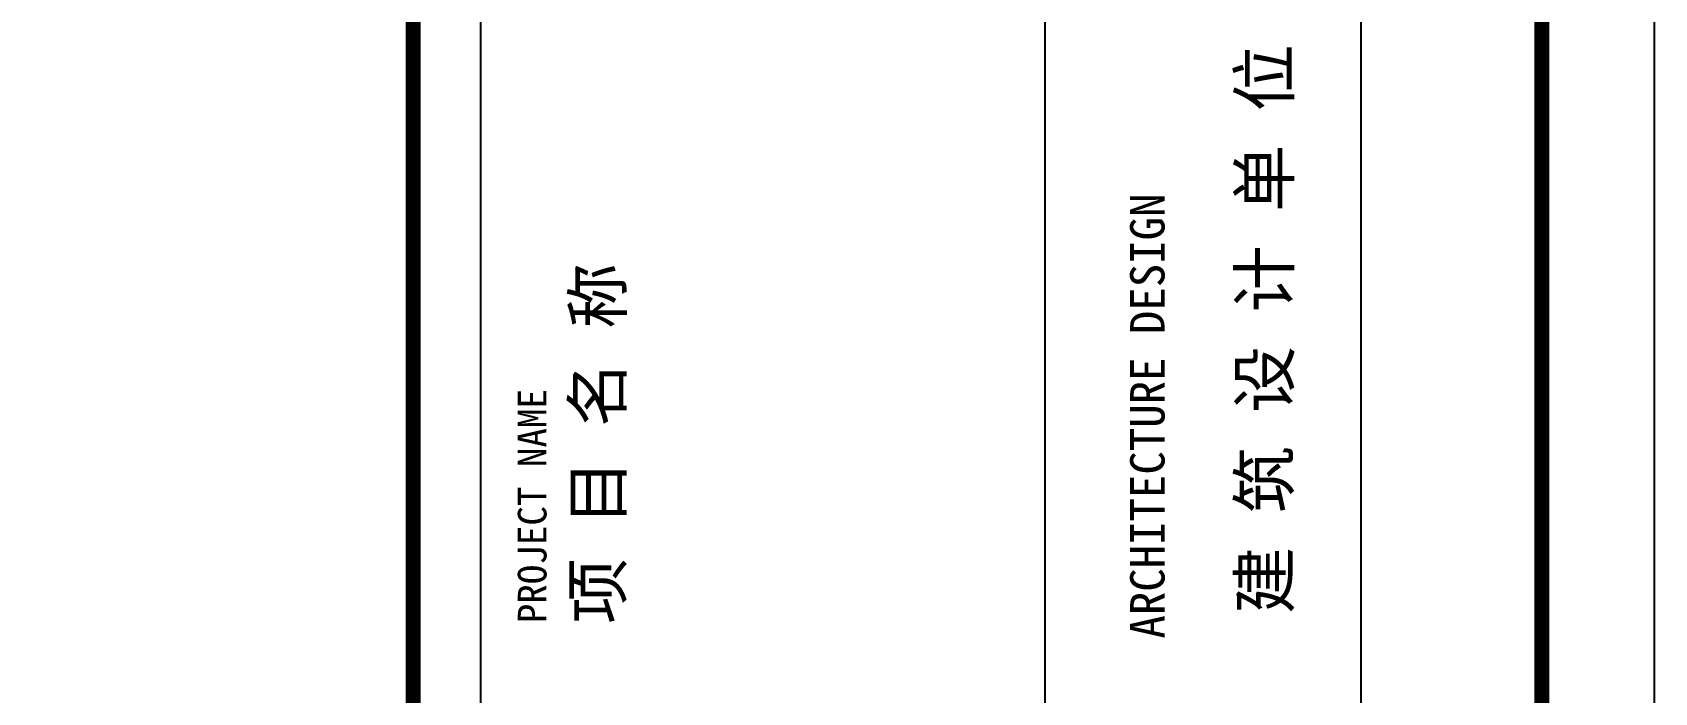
# Model space of a CAD drawing. Header units: millimetres. Extents: x 34817 to 170845, y 26625 to 47482.
# Drawn here: x 166202 to 169617, y 36156 to 37545 of the extents above; entities that cross this region are included whole.
import ezdxf
from ezdxf.enums import TextEntityAlignment as Align

# ---------------------------------------------------------------- set-up
doc = ezdxf.new("R2010")
doc.units = ezdxf.units.MM
doc.layers.get('0').update_dxf_attribs({"color": 142})
doc.layers.add('A-LIBRARY-图框', color=13, linetype='Continuous')
doc.styles.add('黑体', font='simhei_0.ttf')

# ---------------------------------------------------------------- blocks, each defined once
blk = doc.blocks.new('A$A20FB58630')
for p, q in [((557.47, 6.98), (557.47, 413.02)), ((592.38, 87.78), (592.38, 351.91)), ((611.93, 142.44), (611.93, 351.91))]:
    blk.add_line(p, q)
at = {"const_width": 0.938}
blk.add_lwpolyline([(43.07, 6.98), (623.11, 6.98), (623.11, 413.02), (43.07, 413.02)], close=True, dxfattribs=at)
blk.add_lwpolyline([(553.28, 6.98), (553.28, 413.02)], dxfattribs=at)
at = {"layer": 'A-LIBRARY-图框', "color": 1}
blk.add_line((630.09, -36.09), (630.09, 456.09), dxfattribs=at)
at = {"lineweight": 9, "style": '黑体'}
blk.add_text('建 筑 设 计 单 位', height=3.0405, rotation=90, dxfattribs=at).set_placement((607.47, 173.46))
at = {"style": '黑体'}
for s, height, p in [('ARCHITECTURE DESIGN', 2.1284, (599.77, 171.94)), ('项 目 名 称', 2.974, (566.18, 172.86, -202.7)), ('PROJECT NAME', 1.7736, (561.53, 172.89, -202.7))]:
    blk.add_text(s, height=height, rotation=90, dxfattribs=at).set_placement(p)
for tag, height, p in [('XXX', 3.5, (589.83, 374.91)), ('材料清单', 2.5, (592.38, 64.41)), ('2019.05', 2.5, (611.83, 35.91)), ('1:60', 2.5, (579.33, 35.91)), ('PL-00', 2.5, (592.33, 26.91))]:
    blk.add_attdef(tag, text='', height=height, dxfattribs=at).set_placement(p, align=Align.MIDDLE_CENTER)
blk.add_attdef('XXX室内装饰设计施工图', text='', height=3.5, rotation=90, dxfattribs=at).set_placement((577.33, 253.91), align=Align.MIDDLE_CENTER)

msp = doc.modelspace()

# ---------------------------------------------------------------- block references
at = {"layer": 'A-LIBRARY-图框', "xscale": 34.03219720310778, "yscale": 34.03219720310778, "zscale": 34.03219720310778}
msp.add_blockref('A$A20FB58630', (148174, 30418.1), dxfattribs=at)

doc.saveas('drawing.dxf')
